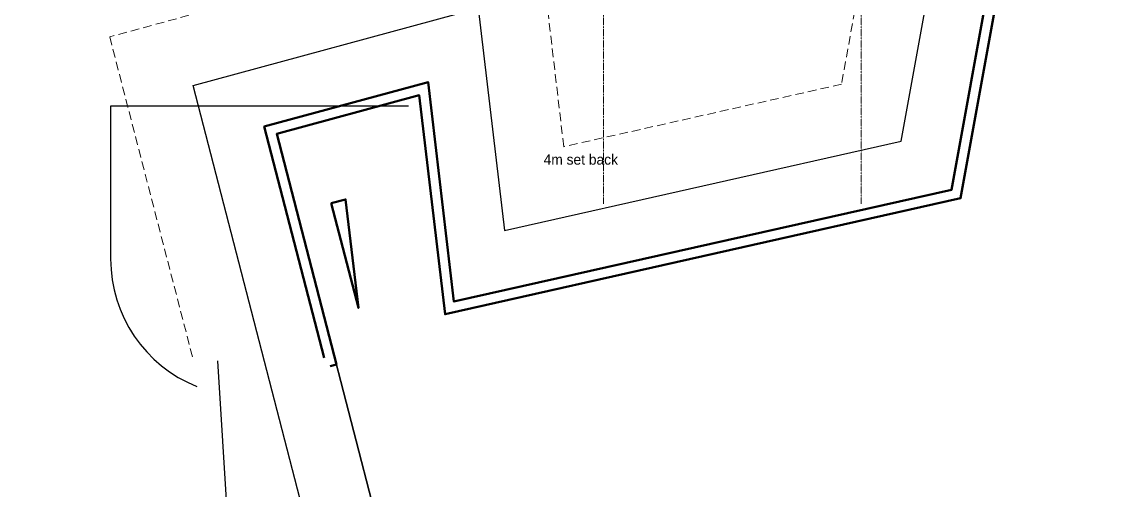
# Model space of a CAD drawing. Header units: millimetres. Extents: x 2342254 to 2635493, y 3886634 to 4043501.
# Drawn here: x 2436510 to 2468325, y 3963119 to 3976751 of the extents above; entities that cross this region are included whole.
import ezdxf

# ---------------------------------------------------------------- set-up
doc = ezdxf.new("R2010")
doc.units = ezdxf.units.MM
doc.header["$MEASUREMENT"] = 0
doc.linetypes.add('CENTER', pattern=[2, 1.25, -0.25, 0.25, -0.25])
doc.linetypes.add('DASHED', pattern=[0.75, 0.5, -0.25])
for name, color, linetype, lineweight in [('Boundary', 250, 'Continuous', 50), ('centreline', 52, 'CENTER', 5), ('landscape', 155, 'Continuous', 20)]:
    doc.layers.add(name, color=color, linetype=linetype, lineweight=lineweight)
doc.layers.add('FANCE', color=25, linetype='Continuous')
doc.layers.add('Text-0.2', color=7, linetype='Continuous')
doc.styles.add('arial.', font='arial.ttf')

msp = doc.modelspace()

# ---------------------------------------------------------------- linework, layer by layer
at = {"layer": 'Boundary'}
for points in [[(2401464.9, 3998578.5), (2401324.3, 3998578.5, -0.4294497), (2399227.1, 4000787.1), (2400030.8, 4016306.5), (2412427.8, 4015931.5), (2432677.8, 4015931.5), (2468324.9, 4017431.5), (2466449.9, 4011784.4), (2466074.9, 4006534.4), (2466074.9, 4002034.4), (2466449.9, 3993387.4), (2466074.9, 3984012.4), (2463824.9, 3971615.3), (2448824.9, 3968240.3), (2448074.9, 3974615.3), (2443927.8, 3973490.3), (2445663.4, 3966772.9), (2445484.3, 3966726.6)], [(2401464.9, 3998878.5), (2401324.3, 3998878.5, -0.4294497), (2399526.7, 4000771.6), (2400315.2, 4015997.7), (2412423.3, 4015631.5), (2432684.1, 4015631.5), (2467903.2, 4017113.5), (2466153.3, 4011843.3), (2465774.9, 4006545.1), (2465774.9, 4002027.9), (2466149.6, 3993386.9), (2465775.9, 3984045.3), (2463565.2, 3971864.4), (2449083.9, 3968606.1), (2448332.2, 3974995.9), (2443563.2, 3973702.2), (2445303.6, 3966966.1)]]:
    msp.add_lwpolyline(points, format="xyb", dxfattribs=at)
msp.add_lwpolyline([(2445515.5, 3971471.7), (2446303, 3968423.5), (2445931.1, 3971584.4)], close=True, dxfattribs=at)
at = {"layer": 'centreline', "ltscale": 5}
for p, q in [((2453434.9, 4019389.6), (2453434.9, 3971449.6)), ((2460934.9, 4019389.6), (2460934.9, 3971449.6))]:
    msp.add_line(p, q, dxfattribs=at)
at = {"layer": 'FANCE'}
msp.add_lwpolyline([(2463824.9, 3971615.3), (2466074.9, 3984012.4), (2466449.9, 3993387.4), (2466074.9, 4002034.4), (2466074.9, 4006534.4), (2466449.9, 4011784.4), (2468324.9, 4017431.5), (2432677.8, 4015931.5), (2395530.8, 4019681.5), (2377530.8, 3922799.1), (2373030.8, 3898402.1), (2373405.8, 3898027.1), (2388405.8, 3893527.1), (2393280.8, 3935196.2), (2444302.8, 3939321.2), (2452949.9, 3938571.2), (2443927.8, 3973490.3), (2448074.9, 3974615.3), (2448824.9, 3968240.3), (2463824.9, 3971615.3), (2448824.9, 3968240.3), (2448074.9, 3974615.3), (2443927.8, 3973490.3), (2447809.1, 3958468.2)], dxfattribs=at)
msp.add_lwpolyline([(2462093.6, 3973275.8), (2464082.1, 3984232), (2464448.1, 3993384), (2464074.9, 4001991.1), (2464074.9, 4006605.8), (2464472.8, 4012176.8), (2465513.6, 4015311.4), (2432619.1, 4013927.2), (2397160.9, 4017506.7), (2379497.3, 3922435.1), (2375276.9, 3899553.8), (2386696.4, 3896127.9), (2391484.9, 3937057.5), (2444308.7, 3941328.2), (2450306.3, 3940808), (2441497.1, 3974903.2), (2449790.1, 3977152.9), (2450551.8, 3970678.9)], close=True, dxfattribs=at)
at = {"layer": 'FANCE', "color": 5, "linetype": 'DASHED', "lineweight": 15, "ltscale": 500}
msp.add_lwpolyline([(2403302.1, 4002131.6), (2403822.9, 4012189.9), (2412367.3, 4011931.5), (2432761.9, 4011931.5), (2462702.3, 4013191.3), (2462495.7, 4012569.3), (2462074.9, 4006677.1), (2462074.9, 4001947.7), (2462446.4, 3993380.6), (2462089.2, 3984451.6), (2460362.3, 3974936.2), (2452278.7, 3973117.4), (2451505.4, 3979690.5), (2439066.4, 3976316.1), (2441489.8, 3966936.3)], dxfattribs=at)
at = {"layer": 'landscape', "lineweight": 30, "ltscale": 5}
for points in [[(2447762.2, 3974293.3), (2447762.2, 3974293.3), (2439093.3, 3974293.3), (2439093.3, 3969848.3, 0.3065684), (2441606.2, 3966135, 0.3065684)], [(2442206.2, 3966882), (2442494.4, 3962202, 0.4142136), (2443554, 3961265.3), (2443554, 3961265.3)]]:
    msp.add_lwpolyline(points, format="xyb", dxfattribs=at)

# ---------------------------------------------------------------- texts
at = {"layer": 'Text-0.2', "ltscale": 5, "insert": (2451693.9, 3972589.2), "char_height": 300, "width": 4551.53, "attachment_point": 7, "rotation": 0.00077, "style": 'arial.'}
msp.add_mtext('{\\fStylus BT|b0|i0|c0|p34;4m set back}', dxfattribs=at)

doc.saveas('drawing.dxf')
